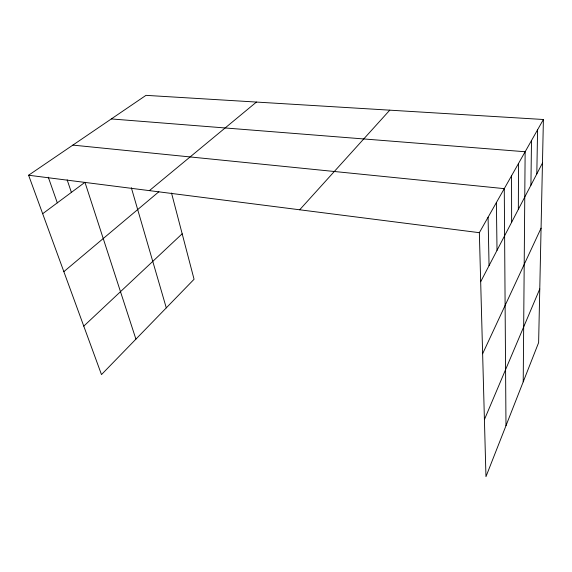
<?xml version="1.0" encoding="UTF-8"?>
<svg xmlns="http://www.w3.org/2000/svg" width="572" height="572" viewBox="0 0 572 572"><rect width="100%" height="100%" fill="white"/><g stroke="black" fill="none" stroke-linecap="round" stroke-linejoin="round"><path stroke-width="0.86" d="M518.346 209.373L518.511 163.485M523.216 381.846L525.146 151.744L111.325 118.94M530.916 185.221L531.502 140.526M536.815 173.895L537.58 129.787M543.4 119.498L538.624 342.628L485.964 476.648L479.343 232.682L543.4 119.498L145.982 95.352L28.6 175.232L101.487 374.588L194.065 279.265L171.514 193.014M484.412 419.591L539.775 288.939M482.625 353.768L541.076 228.156M480.673 281.739L542.471 163.034M299.685 209.788L389.768 110.167M83.769 326.133L182.175 233.791M63.857 271.65L158.866 191.756M149.385 190.626L256.442 102.066M42.671 213.721L84.963 182.304L135.914 339.139M72.873 145.102L504.268 188.646L505.984 425.69M28.6 175.232L479.343 232.682M48.291 177.206L57.3 202.853M67.153 179.844L71.386 192.385M131.331 187.716L166.288 307.865M488.08 217.238L489.053 265.644M496.382 202.581L497.018 250.336M511.554 175.768L511.633 222.272"/></g></svg>
